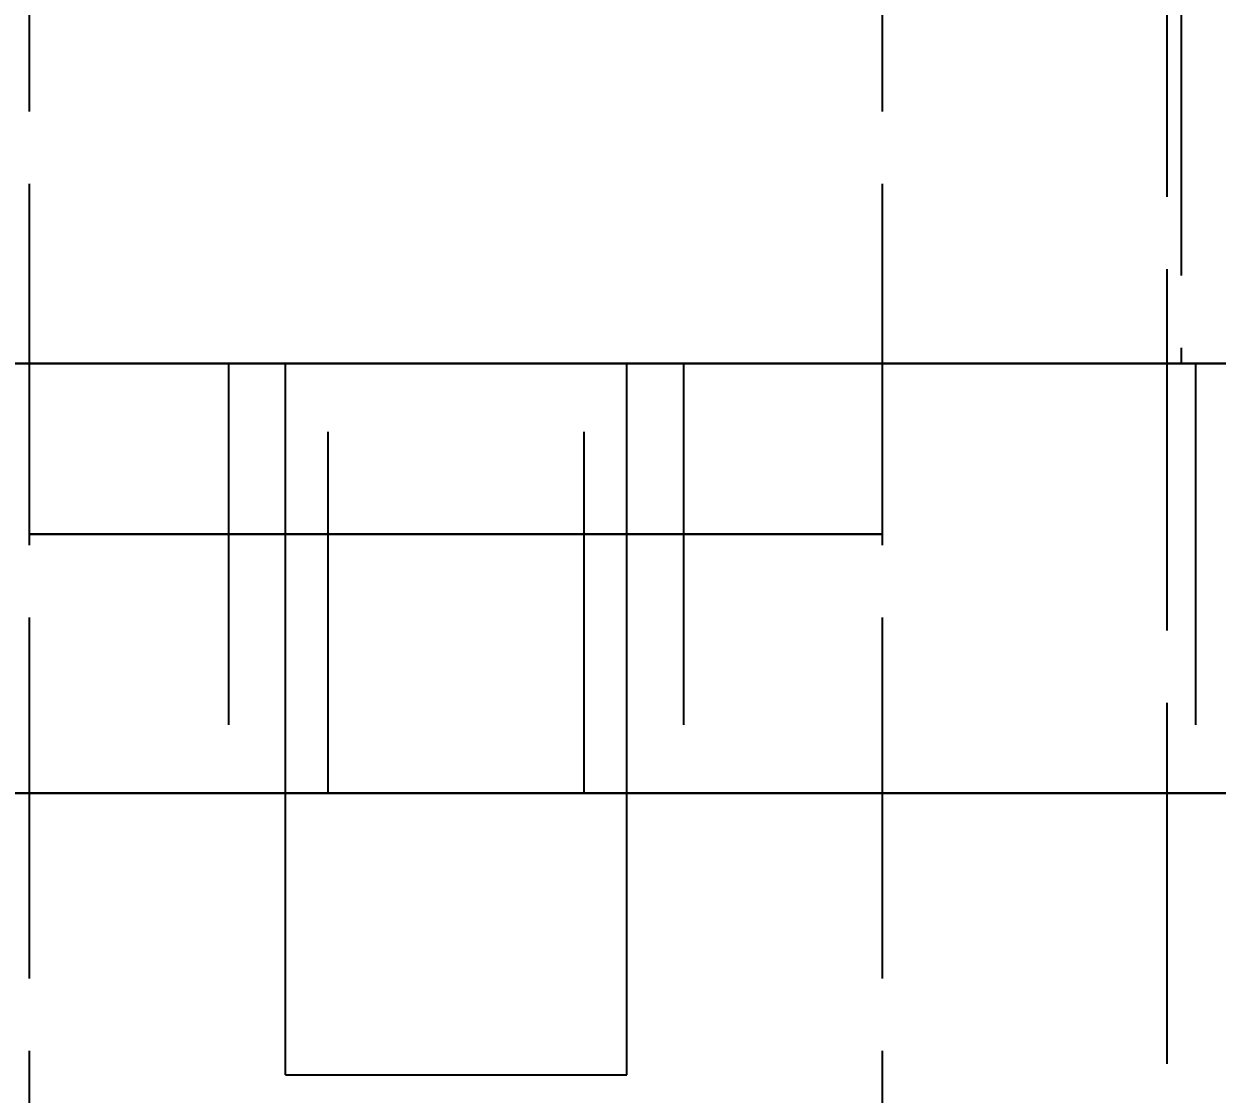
# Model space of a CAD drawing. Header units: millimetres. Extents: x -9 to 221, y -53 to 198.
# Drawn here: x 157.456 to 161.651, y -22.768 to -19.005 of the extents above; entities that cross this region are included whole.
import ezdxf

# ---------------------------------------------------------------- set-up
doc = ezdxf.new("R2010")
doc.units = ezdxf.units.MM
doc.linetypes.add('DASHED', pattern=[1.524, 1.27, -0.254])
for name, color, linetype in [('DIMS', 3, 'CONTINUOUS'), ('HIDDEN', 8, 'DASHED'), ('VISIBLE', 7, 'CONTINUOUS')]:
    doc.layers.add(name, color=color, linetype=linetype)
doc.styles.add('OpenSansCondensed-Light', font='OpenSansCondensed-Light.ttf')
doc.dimstyles.new('EZDXF', dxfattribs={"dimtxt": 0.25, "dimasz": 0.175, "dimexe": 0.375, "dimexo": 0.125, "dimgap": 0.1, "dimtad": 1, "dimlfac": 100, "dimzin": 12, "dimdsep": 46, "dimtxsty": 'OpenSansCondensed-Light', "dimblk": 'ARCHTICK', "dimcen": 2.5, "dimazin": 3, "dimtfac": 0.5, "dimtmove": 2, "dimatfit": 3})

# ---------------------------------------------------------------- blocks, each defined once
blk = doc.blocks.new('_ARCHTICK')
at = {"color": 0, "linetype": 'BYBLOCK', "const_width": 0.15}
blk.add_lwpolyline([(-0.5, -0.5), (0.5, 0.5)], dxfattribs=at)

msp = doc.modelspace()

# ---------------------------------------------------------------- linework, layer by layer
at = {"layer": 'HIDDEN'}
for points in [[(161.475, -25.71), (161.475, 31.6)], [(157.475, -25.41), (157.475, 31.3)], [(160.475, -25.41), (160.475, 31.3)], [(161.525, 27.1), (161.525, -20.2)], [(94.875, -20.2), (200.375, -20.2)], [(161.68135, -20.2), (161.50675, -20.2), (161.33214, -20.2), (161.15754, -20.2), (160.98294, -20.2), (160.80833, -20.2), (160.63373, -20.2), (160.45913, -20.2), (160.28452, -20.2), (160.10992, -20.2), (159.93532, -20.2), (159.76071, -20.2), (159.58611, -20.2), (159.41151, -20.2), (159.2369, -20.2), (159.0623, -20.2), (158.8877, -20.2), (158.7131, -20.2), (158.53849, -20.2), (158.36389, -20.2), (158.18929, -20.2), (158.01468, -20.2), (157.84008, -20.2), (157.66548, -20.2), (157.49087, -20.2), (157.31627, -20.2)], [(161.525, -20.2), (161.44405, -20.2), (161.3631, -20.2), (161.28214, -20.2), (161.20119, -20.2), (161.12024, -20.2), (161.03929, -20.2), (160.95833, -20.2), (160.87738, -20.2), (160.79643, -20.2), (160.71548, -20.2), (160.63452, -20.2), (160.55357, -20.2), (160.47262, -20.2), (160.39167, -20.2), (160.31071, -20.2), (160.22976, -20.2), (160.14881, -20.2), (160.06786, -20.2), (159.9869, -20.2), (159.90595, -20.2), (159.825, -20.2), (159.74405, -20.2), (159.6631, -20.2), (159.58214, -20.2), (159.50119, -20.2), (159.42024, -20.2), (159.33929, -20.2), (159.25833, -20.2), (159.17738, -20.2), (159.09643, -20.2), (159.01548, -20.2), (158.93452, -20.2), (158.85357, -20.2), (158.77262, -20.2), (158.69167, -20.2), (158.61071, -20.2), (158.52976, -20.2), (158.44881, -20.2), (158.36786, -20.2), (158.2869, -20.2), (158.20595, -20.2), (158.125, -20.2), (158.04405, -20.2), (157.9631, -20.2), (157.88214, -20.2), (157.80119, -20.2), (157.72024, -20.2), (157.63929, -20.2), (157.55833, -20.2), (157.47738, -20.2), (157.39643, -20.2)], [(157.40357, -20.2), (157.49087, -20.2), (157.57817, -20.2), (157.66548, -20.2), (157.75278, -20.2), (157.84008, -20.2), (157.92738, -20.2), (158.01468, -20.2), (158.10198, -20.2), (158.18929, -20.2), (158.27659, -20.2), (158.36389, -20.2), (158.45119, -20.2), (158.53849, -20.2), (158.62579, -20.2), (158.7131, -20.2), (158.8004, -20.2), (158.8877, -20.2), (158.975, -20.2)], [(161.67103, -20.2), (161.54563, -20.2), (161.42024, -20.2), (161.29484, -20.2), (161.16944, -20.2), (161.04405, -20.2), (160.91865, -20.2), (160.79325, -20.2), (160.66786, -20.2), (160.54246, -20.2), (160.41706, -20.2), (160.29167, -20.2), (160.16627, -20.2), (160.04087, -20.2), (159.91548, -20.2), (159.79008, -20.2), (159.66468, -20.2), (159.53929, -20.2), (159.41389, -20.2), (159.28849, -20.2), (159.1631, -20.2), (159.0377, -20.2), (158.9123, -20.2), (158.7869, -20.2), (158.66151, -20.2), (158.53611, -20.2), (158.41071, -20.2), (158.28532, -20.2), (158.15992, -20.2), (158.03452, -20.2), (157.90913, -20.2), (157.78373, -20.2), (157.65833, -20.2), (157.53294, -20.2), (157.40754, -20.2)], [(157.40754, -20.2), (157.47024, -20.2), (157.53294, -20.2), (157.59563, -20.2), (157.65833, -20.2), (157.72103, -20.2), (157.78373, -20.2), (157.84643, -20.2), (157.90913, -20.2), (157.97183, -20.2), (158.03452, -20.2), (158.09722, -20.2), (158.15992, -20.2), (158.22262, -20.2), (158.28532, -20.2), (158.34802, -20.2), (158.41071, -20.2), (158.47341, -20.2), (158.53611, -20.2), (158.59881, -20.2), (158.66151, -20.2), (158.72421, -20.2), (158.7869, -20.2), (158.8496, -20.2), (158.9123, -20.2), (158.975, -20.2)], [(157.4369, -20.2), (157.47738, -20.2), (157.51786, -20.2), (157.55833, -20.2), (157.59881, -20.2), (157.63929, -20.2), (157.67976, -20.2), (157.72024, -20.2), (157.76071, -20.2), (157.80119, -20.2), (157.84167, -20.2), (157.88214, -20.2), (157.92262, -20.2), (157.9631, -20.2), (158.00357, -20.2), (158.04405, -20.2), (158.08452, -20.2), (158.125, -20.2), (158.16548, -20.2), (158.20595, -20.2), (158.24643, -20.2), (158.2869, -20.2), (158.32738, -20.2), (158.36786, -20.2), (158.40833, -20.2), (158.44881, -20.2), (158.48929, -20.2), (158.52976, -20.2), (158.57024, -20.2), (158.61071, -20.2), (158.65119, -20.2), (158.69167, -20.2), (158.73214, -20.2), (158.77262, -20.2), (158.8131, -20.2), (158.85357, -20.2), (158.89405, -20.2), (158.93452, -20.2), (158.975, -20.2)], [(157.44802, -20.2), (157.53056, -20.2), (157.6131, -20.2), (157.69563, -20.2), (157.77817, -20.2), (157.86071, -20.2), (157.94325, -20.2), (158.02579, -20.2), (158.10833, -20.2), (158.19087, -20.2), (158.27341, -20.2), (158.35595, -20.2), (158.43849, -20.2), (158.52103, -20.2), (158.60357, -20.2), (158.68611, -20.2), (158.76865, -20.2), (158.85119, -20.2), (158.93373, -20.2), (159.01627, -20.2), (159.09881, -20.2), (159.18135, -20.2), (159.26389, -20.2), (159.34643, -20.2), (159.42897, -20.2), (159.51151, -20.2), (159.59405, -20.2), (159.67659, -20.2), (159.75913, -20.2), (159.84167, -20.2), (159.92421, -20.2), (160.00675, -20.2), (160.08929, -20.2), (160.17183, -20.2), (160.25437, -20.2), (160.3369, -20.2), (160.41944, -20.2), (160.50198, -20.2), (160.58452, -20.2), (160.66706, -20.2), (160.7496, -20.2), (160.83214, -20.2), (160.91468, -20.2), (160.99722, -20.2), (161.07976, -20.2), (161.1623, -20.2), (161.24484, -20.2), (161.32738, -20.2), (161.40992, -20.2), (161.49246, -20.2), (161.575, -20.2)], [(161.575, -20.2), (161.49246, -20.2), (161.40992, -20.2), (161.32738, -20.2), (161.24484, -20.2), (161.1623, -20.2), (161.07976, -20.2), (160.99722, -20.2), (160.91468, -20.2), (160.83214, -20.2), (160.7496, -20.2), (160.66706, -20.2), (160.58452, -20.2), (160.50198, -20.2), (160.41944, -20.2), (160.3369, -20.2), (160.25437, -20.2), (160.17183, -20.2), (160.08929, -20.2), (160.00675, -20.2), (159.92421, -20.2), (159.84167, -20.2), (159.75913, -20.2), (159.67659, -20.2), (159.59405, -20.2), (159.51151, -20.2), (159.42897, -20.2), (159.34643, -20.2), (159.26389, -20.2), (159.18135, -20.2), (159.09881, -20.2), (159.01627, -20.2), (158.93373, -20.2), (158.85119, -20.2), (158.76865, -20.2), (158.68611, -20.2), (158.60357, -20.2), (158.52103, -20.2), (158.43849, -20.2), (158.35595, -20.2), (158.27341, -20.2), (158.19087, -20.2), (158.10833, -20.2), (158.02579, -20.2), (157.94325, -20.2), (157.86071, -20.2), (157.77817, -20.2), (157.69563, -20.2), (157.6131, -20.2), (157.53056, -20.2), (157.44802, -20.2)], [(160.475, -20.2), (160.42738, -20.2), (160.37976, -20.2), (160.33214, -20.2), (160.28452, -20.2), (160.2369, -20.2), (160.18929, -20.2), (160.14167, -20.2), (160.09405, -20.2), (160.04643, -20.2), (159.99881, -20.2), (159.95119, -20.2), (159.90357, -20.2), (159.85595, -20.2), (159.80833, -20.2), (159.76071, -20.2), (159.7131, -20.2), (159.66548, -20.2), (159.61786, -20.2), (159.57024, -20.2), (159.52262, -20.2), (159.475, -20.2), (159.42738, -20.2), (159.37976, -20.2), (159.33214, -20.2), (159.28452, -20.2), (159.2369, -20.2), (159.18929, -20.2), (159.14167, -20.2), (159.09405, -20.2), (159.04643, -20.2), (158.99881, -20.2), (158.95119, -20.2), (158.90357, -20.2), (158.85595, -20.2), (158.80833, -20.2), (158.76071, -20.2), (158.7131, -20.2), (158.66548, -20.2), (158.61786, -20.2), (158.57024, -20.2), (158.52262, -20.2), (158.475, -20.2), (158.42738, -20.2), (158.37976, -20.2), (158.33214, -20.2), (158.28452, -20.2), (158.2369, -20.2), (158.18929, -20.2), (158.14167, -20.2), (158.09405, -20.2), (158.04643, -20.2), (157.99881, -20.2), (157.95119, -20.2), (157.90357, -20.2), (157.85595, -20.2), (157.80833, -20.2), (157.76071, -20.2), (157.7131, -20.2), (157.66548, -20.2), (157.61786, -20.2), (157.57024, -20.2), (157.52262, -20.2), (157.475, -20.2)], [(157.475, -20.2), (157.49881, -20.2), (157.52262, -20.2), (157.54643, -20.2), (157.57024, -20.2), (157.59405, -20.2), (157.61786, -20.2), (157.64167, -20.2), (157.66548, -20.2), (157.68929, -20.2), (157.7131, -20.2), (157.7369, -20.2), (157.76071, -20.2), (157.78452, -20.2), (157.80833, -20.2), (157.83214, -20.2), (157.85595, -20.2), (157.87976, -20.2), (157.90357, -20.2), (157.92738, -20.2), (157.95119, -20.2), (157.975, -20.2), (157.99881, -20.2), (158.02262, -20.2), (158.04643, -20.2), (158.07024, -20.2), (158.09405, -20.2), (158.11786, -20.2), (158.14167, -20.2), (158.16548, -20.2), (158.18929, -20.2), (158.2131, -20.2), (158.2369, -20.2), (158.26071, -20.2), (158.28452, -20.2), (158.30833, -20.2), (158.33214, -20.2), (158.35595, -20.2), (158.37976, -20.2), (158.40357, -20.2), (158.42738, -20.2), (158.45119, -20.2), (158.475, -20.2), (158.49881, -20.2), (158.52262, -20.2), (158.54643, -20.2), (158.57024, -20.2), (158.59405, -20.2), (158.61786, -20.2), (158.64167, -20.2), (158.66548, -20.2), (158.68929, -20.2), (158.7131, -20.2), (158.7369, -20.2), (158.76071, -20.2), (158.78452, -20.2), (158.80833, -20.2), (158.83214, -20.2), (158.85595, -20.2), (158.87976, -20.2), (158.90357, -20.2), (158.92738, -20.2), (158.95119, -20.2), (158.975, -20.2)], [(157.475, -20.8), (157.475, -20.2)], [(158.525, -20.2), (158.51944, -20.2), (158.51389, -20.2), (158.50833, -20.2), (158.50278, -20.2), (158.49722, -20.2), (158.49167, -20.2), (158.48611, -20.2), (158.48056, -20.2), (158.475, -20.2), (158.46944, -20.2), (158.46389, -20.2), (158.45833, -20.2), (158.45278, -20.2), (158.44722, -20.2), (158.44167, -20.2), (158.43611, -20.2), (158.43056, -20.2), (158.425, -20.2), (158.41944, -20.2), (158.41389, -20.2), (158.40833, -20.2), (158.40278, -20.2), (158.39722, -20.2), (158.39167, -20.2), (158.38611, -20.2), (158.38056, -20.2), (158.375, -20.2), (158.36944, -20.2), (158.36389, -20.2), (158.35833, -20.2), (158.35278, -20.2), (158.34722, -20.2), (158.34167, -20.2), (158.33611, -20.2), (158.33056, -20.2), (158.325, -20.2), (158.31944, -20.2), (158.31389, -20.2), (158.30833, -20.2), (158.30278, -20.2), (158.29722, -20.2), (158.29167, -20.2), (158.28611, -20.2), (158.28056, -20.2), (158.275, -20.2), (158.26944, -20.2), (158.26389, -20.2), (158.25833, -20.2), (158.25278, -20.2), (158.24722, -20.2), (158.24167, -20.2), (158.23611, -20.2), (158.23056, -20.2), (158.225, -20.2), (158.21944, -20.2), (158.21389, -20.2), (158.20833, -20.2), (158.20278, -20.2), (158.19722, -20.2), (158.19167, -20.2), (158.18611, -20.2), (158.18056, -20.2), (158.175, -20.2)], [(158.175, -20.2), (158.18056, -20.2), (158.18611, -20.2), (158.19167, -20.2), (158.19722, -20.2), (158.20278, -20.2), (158.20833, -20.2), (158.21389, -20.2), (158.21944, -20.2), (158.225, -20.2), (158.23056, -20.2), (158.23611, -20.2), (158.24167, -20.2), (158.24722, -20.2), (158.25278, -20.2), (158.25833, -20.2), (158.26389, -20.2), (158.26944, -20.2), (158.275, -20.2), (158.28056, -20.2), (158.28611, -20.2), (158.29167, -20.2), (158.29722, -20.2), (158.30278, -20.2), (158.30833, -20.2), (158.31389, -20.2), (158.31944, -20.2), (158.325, -20.2), (158.33056, -20.2), (158.33611, -20.2), (158.34167, -20.2), (158.34722, -20.2), (158.35278, -20.2), (158.35833, -20.2), (158.36389, -20.2), (158.36944, -20.2), (158.375, -20.2), (158.38056, -20.2), (158.38611, -20.2), (158.39167, -20.2), (158.39722, -20.2), (158.40278, -20.2), (158.40833, -20.2), (158.41389, -20.2), (158.41944, -20.2), (158.425, -20.2), (158.43056, -20.2), (158.43611, -20.2), (158.44167, -20.2), (158.44722, -20.2), (158.45278, -20.2), (158.45833, -20.2), (158.46389, -20.2), (158.46944, -20.2), (158.475, -20.2), (158.48056, -20.2), (158.48611, -20.2), (158.49167, -20.2), (158.49722, -20.2), (158.50278, -20.2), (158.50833, -20.2), (158.51389, -20.2), (158.51944, -20.2), (158.525, -20.2)], [(158.525, -20.2), (158.51944, -20.2), (158.51389, -20.2), (158.50833, -20.2), (158.50278, -20.2), (158.49722, -20.2), (158.49167, -20.2), (158.48611, -20.2), (158.48056, -20.2), (158.475, -20.2), (158.46944, -20.2), (158.46389, -20.2), (158.45833, -20.2), (158.45278, -20.2), (158.44722, -20.2), (158.44167, -20.2), (158.43611, -20.2), (158.43056, -20.2), (158.425, -20.2), (158.41944, -20.2), (158.41389, -20.2), (158.40833, -20.2), (158.40278, -20.2), (158.39722, -20.2), (158.39167, -20.2), (158.38611, -20.2), (158.38056, -20.2), (158.375, -20.2), (158.36944, -20.2), (158.36389, -20.2), (158.35833, -20.2), (158.35278, -20.2), (158.34722, -20.2), (158.34167, -20.2), (158.33611, -20.2), (158.33056, -20.2), (158.325, -20.2), (158.31944, -20.2), (158.31389, -20.2), (158.30833, -20.2), (158.30278, -20.2), (158.29722, -20.2), (158.29167, -20.2), (158.28611, -20.2), (158.28056, -20.2), (158.275, -20.2), (158.26944, -20.2), (158.26389, -20.2), (158.25833, -20.2), (158.25278, -20.2), (158.24722, -20.2), (158.24167, -20.2), (158.23611, -20.2), (158.23056, -20.2), (158.225, -20.2), (158.21944, -20.2), (158.21389, -20.2), (158.20833, -20.2), (158.20278, -20.2), (158.19722, -20.2), (158.19167, -20.2), (158.18611, -20.2), (158.18056, -20.2), (158.175, -20.2)], [(158.175, -20.2), (158.18056, -20.2), (158.18611, -20.2), (158.19167, -20.2), (158.19722, -20.2), (158.20278, -20.2), (158.20833, -20.2), (158.21389, -20.2), (158.21944, -20.2), (158.225, -20.2), (158.23056, -20.2), (158.23611, -20.2), (158.24167, -20.2), (158.24722, -20.2), (158.25278, -20.2), (158.25833, -20.2), (158.26389, -20.2), (158.26944, -20.2), (158.275, -20.2), (158.28056, -20.2), (158.28611, -20.2), (158.29167, -20.2), (158.29722, -20.2), (158.30278, -20.2), (158.30833, -20.2), (158.31389, -20.2), (158.31944, -20.2), (158.325, -20.2), (158.33056, -20.2), (158.33611, -20.2), (158.34167, -20.2), (158.34722, -20.2), (158.35278, -20.2), (158.35833, -20.2), (158.36389, -20.2), (158.36944, -20.2), (158.375, -20.2), (158.38056, -20.2), (158.38611, -20.2), (158.39167, -20.2), (158.39722, -20.2), (158.40278, -20.2), (158.40833, -20.2), (158.41389, -20.2), (158.41944, -20.2), (158.425, -20.2), (158.43056, -20.2), (158.43611, -20.2), (158.44167, -20.2), (158.44722, -20.2), (158.45278, -20.2), (158.45833, -20.2), (158.46389, -20.2), (158.46944, -20.2), (158.475, -20.2), (158.48056, -20.2), (158.48611, -20.2), (158.49167, -20.2), (158.49722, -20.2), (158.50278, -20.2), (158.50833, -20.2), (158.51389, -20.2), (158.51944, -20.2), (158.525, -20.2)], [(158.175, -20.2), (158.175, -21.71)], [(158.175, -20.2), (158.175, -21.71)], [(158.375, -20.2), (159.575, -20.2)], [(158.375, -20.2), (159.575, -20.2)], [(158.375, -20.2), (159.575, -20.2)], [(158.375, -20.2), (159.575, -20.2)], [(158.375, -22.7), (158.375, -20.2)], [(158.375, -22.7), (158.375, -20.2)], [(158.375, -22.7), (158.375, -20.2)], [(158.375, -21.71), (158.375, -20.2)], [(158.525, -20.2), (159.425, -20.2)], [(159.425, -20.2), (158.525, -20.2)], [(158.525, -20.2), (159.425, -20.2)], [(159.425, -20.2), (158.525, -20.2)], [(158.525, -21.71), (158.525, -20.2)], [(158.525, -21.71), (158.525, -20.2)], [(158.525, -21.71), (158.525, -20.2)], [(158.525, -21.71), (158.525, -20.2)], [(158.975, -20.2), (159.0623, -20.2), (159.1496, -20.2), (159.2369, -20.2), (159.32421, -20.2), (159.41151, -20.2), (159.49881, -20.2), (159.58611, -20.2), (159.67341, -20.2), (159.76071, -20.2), (159.84802, -20.2), (159.93532, -20.2), (160.02262, -20.2), (160.10992, -20.2), (160.19722, -20.2), (160.28452, -20.2), (160.37183, -20.2), (160.45913, -20.2), (160.54643, -20.2), (160.63373, -20.2), (160.72103, -20.2), (160.80833, -20.2), (160.89563, -20.2), (160.98294, -20.2), (161.07024, -20.2), (161.15754, -20.2), (161.24484, -20.2), (161.33214, -20.2), (161.41944, -20.2), (161.50675, -20.2), (161.59405, -20.2), (161.68135, -20.2)], [(158.975, -20.2), (158.99881, -20.2), (159.02262, -20.2), (159.04643, -20.2), (159.07024, -20.2), (159.09405, -20.2), (159.11786, -20.2), (159.14167, -20.2), (159.16548, -20.2), (159.18929, -20.2), (159.2131, -20.2), (159.2369, -20.2), (159.26071, -20.2), (159.28452, -20.2), (159.30833, -20.2), (159.33214, -20.2), (159.35595, -20.2), (159.37976, -20.2), (159.40357, -20.2), (159.42738, -20.2), (159.45119, -20.2), (159.475, -20.2), (159.49881, -20.2), (159.52262, -20.2), (159.54643, -20.2), (159.57024, -20.2), (159.59405, -20.2), (159.61786, -20.2), (159.64167, -20.2), (159.66548, -20.2), (159.68929, -20.2), (159.7131, -20.2), (159.7369, -20.2), (159.76071, -20.2), (159.78452, -20.2), (159.80833, -20.2), (159.83214, -20.2), (159.85595, -20.2), (159.87976, -20.2), (159.90357, -20.2), (159.92738, -20.2), (159.95119, -20.2), (159.975, -20.2), (159.99881, -20.2), (160.02262, -20.2), (160.04643, -20.2), (160.07024, -20.2), (160.09405, -20.2), (160.11786, -20.2), (160.14167, -20.2), (160.16548, -20.2), (160.18929, -20.2), (160.2131, -20.2), (160.2369, -20.2), (160.26071, -20.2), (160.28452, -20.2), (160.30833, -20.2), (160.33214, -20.2), (160.35595, -20.2), (160.37976, -20.2), (160.40357, -20.2), (160.42738, -20.2), (160.45119, -20.2), (160.475, -20.2)], [(158.975, -20.2), (159.01548, -20.2), (159.05595, -20.2), (159.09643, -20.2), (159.1369, -20.2), (159.17738, -20.2), (159.21786, -20.2), (159.25833, -20.2), (159.29881, -20.2), (159.33929, -20.2), (159.37976, -20.2), (159.42024, -20.2), (159.46071, -20.2), (159.50119, -20.2), (159.54167, -20.2), (159.58214, -20.2), (159.62262, -20.2), (159.6631, -20.2), (159.70357, -20.2), (159.74405, -20.2), (159.78452, -20.2), (159.825, -20.2), (159.86548, -20.2), (159.90595, -20.2), (159.94643, -20.2), (159.9869, -20.2), (160.02738, -20.2), (160.06786, -20.2), (160.10833, -20.2), (160.14881, -20.2), (160.18929, -20.2), (160.22976, -20.2), (160.27024, -20.2), (160.31071, -20.2), (160.35119, -20.2), (160.39167, -20.2), (160.43214, -20.2), (160.47262, -20.2), (160.5131, -20.2), (160.55357, -20.2), (160.59405, -20.2), (160.63452, -20.2), (160.675, -20.2), (160.71548, -20.2), (160.75595, -20.2), (160.79643, -20.2), (160.8369, -20.2), (160.87738, -20.2), (160.91786, -20.2), (160.95833, -20.2), (160.99881, -20.2), (161.03929, -20.2), (161.07976, -20.2), (161.12024, -20.2), (161.16071, -20.2), (161.20119, -20.2), (161.24167, -20.2), (161.28214, -20.2), (161.32262, -20.2), (161.3631, -20.2), (161.40357, -20.2), (161.44405, -20.2), (161.48452, -20.2), (161.525, -20.2)], [(158.975, -20.2), (159.0377, -20.2), (159.1004, -20.2), (159.1631, -20.2), (159.22579, -20.2), (159.28849, -20.2), (159.35119, -20.2), (159.41389, -20.2), (159.47659, -20.2), (159.53929, -20.2), (159.60198, -20.2), (159.66468, -20.2), (159.72738, -20.2), (159.79008, -20.2), (159.85278, -20.2), (159.91548, -20.2), (159.97817, -20.2), (160.04087, -20.2), (160.10357, -20.2), (160.16627, -20.2), (160.22897, -20.2), (160.29167, -20.2), (160.35437, -20.2), (160.41706, -20.2), (160.47976, -20.2), (160.54246, -20.2), (160.60516, -20.2), (160.66786, -20.2), (160.73056, -20.2), (160.79325, -20.2), (160.85595, -20.2), (160.91865, -20.2), (160.98135, -20.2), (161.04405, -20.2), (161.10675, -20.2), (161.16944, -20.2), (161.23214, -20.2), (161.29484, -20.2), (161.35754, -20.2), (161.42024, -20.2), (161.48294, -20.2), (161.54563, -20.2), (161.60833, -20.2), (161.67103, -20.2)], [(159.425, -20.2), (159.43056, -20.2), (159.43611, -20.2), (159.44167, -20.2), (159.44722, -20.2), (159.45278, -20.2), (159.45833, -20.2), (159.46389, -20.2), (159.46944, -20.2), (159.475, -20.2), (159.48056, -20.2), (159.48611, -20.2), (159.49167, -20.2), (159.49722, -20.2), (159.50278, -20.2), (159.50833, -20.2), (159.51389, -20.2), (159.51944, -20.2), (159.525, -20.2), (159.53056, -20.2), (159.53611, -20.2), (159.54167, -20.2), (159.54722, -20.2), (159.55278, -20.2), (159.55833, -20.2), (159.56389, -20.2), (159.56944, -20.2), (159.575, -20.2), (159.58056, -20.2), (159.58611, -20.2), (159.59167, -20.2), (159.59722, -20.2), (159.60278, -20.2), (159.60833, -20.2), (159.61389, -20.2), (159.61944, -20.2), (159.625, -20.2), (159.63056, -20.2), (159.63611, -20.2), (159.64167, -20.2), (159.64722, -20.2), (159.65278, -20.2), (159.65833, -20.2), (159.66389, -20.2), (159.66944, -20.2), (159.675, -20.2), (159.68056, -20.2), (159.68611, -20.2), (159.69167, -20.2), (159.69722, -20.2), (159.70278, -20.2), (159.70833, -20.2), (159.71389, -20.2), (159.71944, -20.2), (159.725, -20.2), (159.73056, -20.2), (159.73611, -20.2), (159.74167, -20.2), (159.74722, -20.2), (159.75278, -20.2), (159.75833, -20.2), (159.76389, -20.2), (159.76944, -20.2), (159.775, -20.2)], [(159.775, -20.2), (159.76944, -20.2), (159.76389, -20.2), (159.75833, -20.2), (159.75278, -20.2), (159.74722, -20.2), (159.74167, -20.2), (159.73611, -20.2), (159.73056, -20.2), (159.725, -20.2), (159.71944, -20.2), (159.71389, -20.2), (159.70833, -20.2), (159.70278, -20.2), (159.69722, -20.2), (159.69167, -20.2), (159.68611, -20.2), (159.68056, -20.2), (159.675, -20.2), (159.66944, -20.2), (159.66389, -20.2), (159.65833, -20.2), (159.65278, -20.2), (159.64722, -20.2), (159.64167, -20.2), (159.63611, -20.2), (159.63056, -20.2), (159.625, -20.2), (159.61944, -20.2), (159.61389, -20.2), (159.60833, -20.2), (159.60278, -20.2), (159.59722, -20.2), (159.59167, -20.2), (159.58611, -20.2), (159.58056, -20.2), (159.575, -20.2), (159.56944, -20.2), (159.56389, -20.2), (159.55833, -20.2), (159.55278, -20.2), (159.54722, -20.2), (159.54167, -20.2), (159.53611, -20.2), (159.53056, -20.2), (159.525, -20.2), (159.51944, -20.2), (159.51389, -20.2), (159.50833, -20.2), (159.50278, -20.2), (159.49722, -20.2), (159.49167, -20.2), (159.48611, -20.2), (159.48056, -20.2), (159.475, -20.2), (159.46944, -20.2), (159.46389, -20.2), (159.45833, -20.2), (159.45278, -20.2), (159.44722, -20.2), (159.44167, -20.2), (159.43611, -20.2), (159.43056, -20.2), (159.425, -20.2)], [(159.425, -20.2), (159.43056, -20.2), (159.43611, -20.2), (159.44167, -20.2), (159.44722, -20.2), (159.45278, -20.2), (159.45833, -20.2), (159.46389, -20.2), (159.46944, -20.2), (159.475, -20.2), (159.48056, -20.2), (159.48611, -20.2), (159.49167, -20.2), (159.49722, -20.2), (159.50278, -20.2), (159.50833, -20.2), (159.51389, -20.2), (159.51944, -20.2), (159.525, -20.2), (159.53056, -20.2), (159.53611, -20.2), (159.54167, -20.2), (159.54722, -20.2), (159.55278, -20.2), (159.55833, -20.2), (159.56389, -20.2), (159.56944, -20.2), (159.575, -20.2), (159.58056, -20.2), (159.58611, -20.2), (159.59167, -20.2), (159.59722, -20.2), (159.60278, -20.2), (159.60833, -20.2), (159.61389, -20.2), (159.61944, -20.2), (159.625, -20.2), (159.63056, -20.2), (159.63611, -20.2), (159.64167, -20.2), (159.64722, -20.2), (159.65278, -20.2), (159.65833, -20.2), (159.66389, -20.2), (159.66944, -20.2), (159.675, -20.2), (159.68056, -20.2), (159.68611, -20.2), (159.69167, -20.2), (159.69722, -20.2), (159.70278, -20.2), (159.70833, -20.2), (159.71389, -20.2), (159.71944, -20.2), (159.725, -20.2), (159.73056, -20.2), (159.73611, -20.2), (159.74167, -20.2), (159.74722, -20.2), (159.75278, -20.2), (159.75833, -20.2), (159.76389, -20.2), (159.76944, -20.2), (159.775, -20.2)], [(159.775, -20.2), (159.76944, -20.2), (159.76389, -20.2), (159.75833, -20.2), (159.75278, -20.2), (159.74722, -20.2), (159.74167, -20.2), (159.73611, -20.2), (159.73056, -20.2), (159.725, -20.2), (159.71944, -20.2), (159.71389, -20.2), (159.70833, -20.2), (159.70278, -20.2), (159.69722, -20.2), (159.69167, -20.2), (159.68611, -20.2), (159.68056, -20.2), (159.675, -20.2), (159.66944, -20.2), (159.66389, -20.2), (159.65833, -20.2), (159.65278, -20.2), (159.64722, -20.2), (159.64167, -20.2), (159.63611, -20.2), (159.63056, -20.2), (159.625, -20.2), (159.61944, -20.2), (159.61389, -20.2), (159.60833, -20.2), (159.60278, -20.2), (159.59722, -20.2), (159.59167, -20.2), (159.58611, -20.2), (159.58056, -20.2), (159.575, -20.2), (159.56944, -20.2), (159.56389, -20.2), (159.55833, -20.2), (159.55278, -20.2), (159.54722, -20.2), (159.54167, -20.2), (159.53611, -20.2), (159.53056, -20.2), (159.525, -20.2), (159.51944, -20.2), (159.51389, -20.2), (159.50833, -20.2), (159.50278, -20.2), (159.49722, -20.2), (159.49167, -20.2), (159.48611, -20.2), (159.48056, -20.2), (159.475, -20.2), (159.46944, -20.2), (159.46389, -20.2), (159.45833, -20.2), (159.45278, -20.2), (159.44722, -20.2), (159.44167, -20.2), (159.43611, -20.2), (159.43056, -20.2), (159.425, -20.2)], [(159.425, -21.71), (159.425, -20.2)], [(159.425, -21.71), (159.425, -20.2)], [(159.425, -21.71), (159.425, -20.2)], [(159.425, -21.71), (159.425, -20.2)], [(159.575, -22.7), (159.575, -20.2)], [(159.575, -22.7), (159.575, -20.2)], [(159.575, -22.7), (159.575, -20.2)], [(159.575, -21.71), (159.575, -20.2)], [(159.775, -20.2), (159.775, -21.71)], [(159.775, -20.2), (159.775, -21.71)], [(160.475, -20.8), (160.475, -20.2)], [(161.575, -20.2), (161.575, -21.71)], [(160.475, -20.8), (160.42738, -20.8), (160.37976, -20.8), (160.33214, -20.8), (160.28452, -20.8), (160.2369, -20.8), (160.18929, -20.8), (160.14167, -20.8), (160.09405, -20.8), (160.04643, -20.8), (159.99881, -20.8), (159.95119, -20.8), (159.90357, -20.8), (159.85595, -20.8), (159.80833, -20.8), (159.76071, -20.8), (159.7131, -20.8), (159.66548, -20.8), (159.61786, -20.8), (159.57024, -20.8), (159.52262, -20.8), (159.475, -20.8), (159.42738, -20.8), (159.37976, -20.8), (159.33214, -20.8), (159.28452, -20.8), (159.2369, -20.8), (159.18929, -20.8), (159.14167, -20.8), (159.09405, -20.8), (159.04643, -20.8), (158.99881, -20.8), (158.95119, -20.8), (158.90357, -20.8), (158.85595, -20.8), (158.80833, -20.8), (158.76071, -20.8), (158.7131, -20.8), (158.66548, -20.8), (158.61786, -20.8), (158.57024, -20.8), (158.52262, -20.8), (158.475, -20.8), (158.42738, -20.8), (158.37976, -20.8), (158.33214, -20.8), (158.28452, -20.8), (158.2369, -20.8), (158.18929, -20.8), (158.14167, -20.8), (158.09405, -20.8), (158.04643, -20.8), (157.99881, -20.8), (157.95119, -20.8), (157.90357, -20.8), (157.85595, -20.8), (157.80833, -20.8), (157.76071, -20.8), (157.7131, -20.8), (157.66548, -20.8), (157.61786, -20.8), (157.57024, -20.8), (157.52262, -20.8), (157.475, -20.8)], [(157.475, -20.8), (157.49881, -20.8), (157.52262, -20.8), (157.54643, -20.8), (157.57024, -20.8), (157.59405, -20.8), (157.61786, -20.8), (157.64167, -20.8), (157.66548, -20.8), (157.68929, -20.8), (157.7131, -20.8), (157.7369, -20.8), (157.76071, -20.8), (157.78452, -20.8), (157.80833, -20.8), (157.83214, -20.8), (157.85595, -20.8), (157.87976, -20.8), (157.90357, -20.8), (157.92738, -20.8), (157.95119, -20.8), (157.975, -20.8), (157.99881, -20.8), (158.02262, -20.8), (158.04643, -20.8), (158.07024, -20.8), (158.09405, -20.8), (158.11786, -20.8), (158.14167, -20.8), (158.16548, -20.8), (158.18929, -20.8), (158.2131, -20.8), (158.2369, -20.8), (158.26071, -20.8), (158.28452, -20.8), (158.30833, -20.8), (158.33214, -20.8), (158.35595, -20.8), (158.37976, -20.8), (158.40357, -20.8), (158.42738, -20.8), (158.45119, -20.8), (158.475, -20.8), (158.49881, -20.8), (158.52262, -20.8), (158.54643, -20.8), (158.57024, -20.8), (158.59405, -20.8), (158.61786, -20.8), (158.64167, -20.8), (158.66548, -20.8), (158.68929, -20.8), (158.7131, -20.8), (158.7369, -20.8), (158.76071, -20.8), (158.78452, -20.8), (158.80833, -20.8), (158.83214, -20.8), (158.85595, -20.8), (158.87976, -20.8), (158.90357, -20.8), (158.92738, -20.8), (158.95119, -20.8), (158.975, -20.8)], [(158.975, -20.8), (158.99881, -20.8), (159.02262, -20.8), (159.04643, -20.8), (159.07024, -20.8), (159.09405, -20.8), (159.11786, -20.8), (159.14167, -20.8), (159.16548, -20.8), (159.18929, -20.8), (159.2131, -20.8), (159.2369, -20.8), (159.26071, -20.8), (159.28452, -20.8), (159.30833, -20.8), (159.33214, -20.8), (159.35595, -20.8), (159.37976, -20.8), (159.40357, -20.8), (159.42738, -20.8), (159.45119, -20.8), (159.475, -20.8), (159.49881, -20.8), (159.52262, -20.8), (159.54643, -20.8), (159.57024, -20.8), (159.59405, -20.8), (159.61786, -20.8), (159.64167, -20.8), (159.66548, -20.8), (159.68929, -20.8), (159.7131, -20.8), (159.7369, -20.8), (159.76071, -20.8), (159.78452, -20.8), (159.80833, -20.8), (159.83214, -20.8), (159.85595, -20.8), (159.87976, -20.8), (159.90357, -20.8), (159.92738, -20.8), (159.95119, -20.8), (159.975, -20.8), (159.99881, -20.8), (160.02262, -20.8), (160.04643, -20.8), (160.07024, -20.8), (160.09405, -20.8), (160.11786, -20.8), (160.14167, -20.8), (160.16548, -20.8), (160.18929, -20.8), (160.2131, -20.8), (160.2369, -20.8), (160.26071, -20.8), (160.28452, -20.8), (160.30833, -20.8), (160.33214, -20.8), (160.35595, -20.8), (160.37976, -20.8), (160.40357, -20.8), (160.42738, -20.8), (160.45119, -20.8), (160.475, -20.8)], [(94.875, -21.71), (200.375, -21.71)], [(150.225, -21.71), (167.725, -21.71)], [(150.225, -21.71), (167.725, -21.71)], [(161.475, -21.71), (161.39563, -21.71), (161.31627, -21.71), (161.2369, -21.71), (161.15754, -21.71), (161.07817, -21.71), (160.99881, -21.71), (160.91944, -21.71), (160.84008, -21.71), (160.76071, -21.71), (160.68135, -21.71), (160.60198, -21.71), (160.52262, -21.71), (160.44325, -21.71), (160.36389, -21.71), (160.28452, -21.71), (160.20516, -21.71), (160.12579, -21.71), (160.04643, -21.71), (159.96706, -21.71), (159.8877, -21.71), (159.80833, -21.71), (159.72897, -21.71), (159.6496, -21.71), (159.57024, -21.71), (159.49087, -21.71), (159.41151, -21.71), (159.33214, -21.71), (159.25278, -21.71), (159.17341, -21.71), (159.09405, -21.71), (159.01468, -21.71), (158.93532, -21.71), (158.85595, -21.71), (158.77659, -21.71), (158.69722, -21.71), (158.61786, -21.71), (158.53849, -21.71), (158.45913, -21.71), (158.37976, -21.71), (158.3004, -21.71), (158.22103, -21.71), (158.14167, -21.71), (158.0623, -21.71), (157.98294, -21.71), (157.90357, -21.71), (157.82421, -21.71), (157.74484, -21.71), (157.66548, -21.71), (157.58611, -21.71), (157.50675, -21.71), (157.42738, -21.71)], [(157.42738, -21.71), (157.46706, -21.71), (157.50675, -21.71), (157.54643, -21.71), (157.58611, -21.71), (157.62579, -21.71), (157.66548, -21.71), (157.70516, -21.71), (157.74484, -21.71), (157.78452, -21.71), (157.82421, -21.71), (157.86389, -21.71), (157.90357, -21.71), (157.94325, -21.71), (157.98294, -21.71), (158.02262, -21.71), (158.0623, -21.71), (158.10198, -21.71), (158.14167, -21.71), (158.18135, -21.71), (158.22103, -21.71), (158.26071, -21.71), (158.3004, -21.71), (158.34008, -21.71), (158.37976, -21.71), (158.41944, -21.71), (158.45913, -21.71), (158.49881, -21.71), (158.53849, -21.71), (158.57817, -21.71), (158.61786, -21.71), (158.65754, -21.71), (158.69722, -21.71), (158.7369, -21.71), (158.77659, -21.71), (158.81627, -21.71), (158.85595, -21.71), (158.89563, -21.71), (158.93532, -21.71), (158.975, -21.71)], [(157.44802, -21.71), (157.53056, -21.71), (157.6131, -21.71), (157.69563, -21.71), (157.77817, -21.71), (157.86071, -21.71), (157.94325, -21.71), (158.02579, -21.71), (158.10833, -21.71), (158.19087, -21.71), (158.27341, -21.71), (158.35595, -21.71), (158.43849, -21.71), (158.52103, -21.71), (158.60357, -21.71), (158.68611, -21.71), (158.76865, -21.71), (158.85119, -21.71), (158.93373, -21.71), (159.01627, -21.71), (159.09881, -21.71), (159.18135, -21.71), (159.26389, -21.71), (159.34643, -21.71), (159.42897, -21.71), (159.51151, -21.71), (159.59405, -21.71), (159.67659, -21.71), (159.75913, -21.71), (159.84167, -21.71), (159.92421, -21.71), (160.00675, -21.71), (160.08929, -21.71), (160.17183, -21.71), (160.25437, -21.71), (160.3369, -21.71), (160.41944, -21.71), (160.50198, -21.71), (160.58452, -21.71), (160.66706, -21.71), (160.7496, -21.71), (160.83214, -21.71), (160.91468, -21.71), (160.99722, -21.71), (161.07976, -21.71), (161.1623, -21.71), (161.24484, -21.71), (161.32738, -21.71), (161.40992, -21.71), (161.49246, -21.71), (161.575, -21.71)], [(161.575, -21.71), (161.49246, -21.71), (161.40992, -21.71), (161.32738, -21.71), (161.24484, -21.71), (161.1623, -21.71), (161.07976, -21.71), (160.99722, -21.71), (160.91468, -21.71), (160.83214, -21.71), (160.7496, -21.71), (160.66706, -21.71), (160.58452, -21.71), (160.50198, -21.71), (160.41944, -21.71), (160.3369, -21.71), (160.25437, -21.71), (160.17183, -21.71), (160.08929, -21.71), (160.00675, -21.71), (159.92421, -21.71), (159.84167, -21.71), (159.75913, -21.71), (159.67659, -21.71), (159.59405, -21.71), (159.51151, -21.71), (159.42897, -21.71), (159.34643, -21.71), (159.26389, -21.71), (159.18135, -21.71), (159.09881, -21.71), (159.01627, -21.71), (158.93373, -21.71), (158.85119, -21.71), (158.76865, -21.71), (158.68611, -21.71), (158.60357, -21.71), (158.52103, -21.71), (158.43849, -21.71), (158.35595, -21.71), (158.27341, -21.71), (158.19087, -21.71), (158.10833, -21.71), (158.02579, -21.71), (157.94325, -21.71), (157.86071, -21.71), (157.77817, -21.71), (157.69563, -21.71), (157.6131, -21.71), (157.53056, -21.71), (157.44802, -21.71)], [(158.525, -21.71), (158.51944, -21.71), (158.51389, -21.71), (158.50833, -21.71), (158.50278, -21.71), (158.49722, -21.71), (158.49167, -21.71), (158.48611, -21.71), (158.48056, -21.71), (158.475, -21.71), (158.46944, -21.71), (158.46389, -21.71), (158.45833, -21.71), (158.45278, -21.71), (158.44722, -21.71), (158.44167, -21.71), (158.43611, -21.71), (158.43056, -21.71), (158.425, -21.71), (158.41944, -21.71), (158.41389, -21.71), (158.40833, -21.71), (158.40278, -21.71), (158.39722, -21.71), (158.39167, -21.71), (158.38611, -21.71), (158.38056, -21.71), (158.375, -21.71), (158.36944, -21.71), (158.36389, -21.71), (158.35833, -21.71), (158.35278, -21.71), (158.34722, -21.71), (158.34167, -21.71), (158.33611, -21.71), (158.33056, -21.71), (158.325, -21.71), (158.31944, -21.71), (158.31389, -21.71), (158.30833, -21.71), (158.30278, -21.71), (158.29722, -21.71), (158.29167, -21.71), (158.28611, -21.71), (158.28056, -21.71), (158.275, -21.71), (158.26944, -21.71), (158.26389, -21.71), (158.25833, -21.71), (158.25278, -21.71), (158.24722, -21.71), (158.24167, -21.71), (158.23611, -21.71), (158.23056, -21.71), (158.225, -21.71), (158.21944, -21.71), (158.21389, -21.71), (158.20833, -21.71), (158.20278, -21.71), (158.19722, -21.71), (158.19167, -21.71), (158.18611, -21.71), (158.18056, -21.71), (158.175, -21.71)], [(158.175, -21.71), (158.18056, -21.71), (158.18611, -21.71), (158.19167, -21.71), (158.19722, -21.71), (158.20278, -21.71), (158.20833, -21.71), (158.21389, -21.71), (158.21944, -21.71), (158.225, -21.71), (158.23056, -21.71), (158.23611, -21.71), (158.24167, -21.71), (158.24722, -21.71), (158.25278, -21.71), (158.25833, -21.71), (158.26389, -21.71), (158.26944, -21.71), (158.275, -21.71), (158.28056, -21.71), (158.28611, -21.71), (158.29167, -21.71), (158.29722, -21.71), (158.30278, -21.71), (158.30833, -21.71), (158.31389, -21.71), (158.31944, -21.71), (158.325, -21.71), (158.33056, -21.71), (158.33611, -21.71), (158.34167, -21.71), (158.34722, -21.71), (158.35278, -21.71), (158.35833, -21.71), (158.36389, -21.71), (158.36944, -21.71), (158.375, -21.71), (158.38056, -21.71), (158.38611, -21.71), (158.39167, -21.71), (158.39722, -21.71), (158.40278, -21.71), (158.40833, -21.71), (158.41389, -21.71), (158.41944, -21.71), (158.425, -21.71), (158.43056, -21.71), (158.43611, -21.71), (158.44167, -21.71), (158.44722, -21.71), (158.45278, -21.71), (158.45833, -21.71), (158.46389, -21.71), (158.46944, -21.71), (158.475, -21.71), (158.48056, -21.71), (158.48611, -21.71), (158.49167, -21.71), (158.49722, -21.71), (158.50278, -21.71), (158.50833, -21.71), (158.51389, -21.71), (158.51944, -21.71), (158.525, -21.71)], [(158.525, -21.71), (158.51944, -21.71), (158.51389, -21.71), (158.50833, -21.71), (158.50278, -21.71), (158.49722, -21.71), (158.49167, -21.71), (158.48611, -21.71), (158.48056, -21.71), (158.475, -21.71), (158.46944, -21.71), (158.46389, -21.71), (158.45833, -21.71), (158.45278, -21.71), (158.44722, -21.71), (158.44167, -21.71), (158.43611, -21.71), (158.43056, -21.71), (158.425, -21.71), (158.41944, -21.71), (158.41389, -21.71), (158.40833, -21.71), (158.40278, -21.71), (158.39722, -21.71), (158.39167, -21.71), (158.38611, -21.71), (158.38056, -21.71), (158.375, -21.71), (158.36944, -21.71), (158.36389, -21.71), (158.35833, -21.71), (158.35278, -21.71), (158.34722, -21.71), (158.34167, -21.71), (158.33611, -21.71), (158.33056, -21.71), (158.325, -21.71), (158.31944, -21.71), (158.31389, -21.71), (158.30833, -21.71), (158.30278, -21.71), (158.29722, -21.71), (158.29167, -21.71), (158.28611, -21.71), (158.28056, -21.71), (158.275, -21.71), (158.26944, -21.71), (158.26389, -21.71), (158.25833, -21.71), (158.25278, -21.71), (158.24722, -21.71), (158.24167, -21.71), (158.23611, -21.71), (158.23056, -21.71), (158.225, -21.71), (158.21944, -21.71), (158.21389, -21.71), (158.20833, -21.71), (158.20278, -21.71), (158.19722, -21.71), (158.19167, -21.71), (158.18611, -21.71), (158.18056, -21.71), (158.175, -21.71)], [(158.175, -21.71), (158.18056, -21.71), (158.18611, -21.71), (158.19167, -21.71), (158.19722, -21.71), (158.20278, -21.71), (158.20833, -21.71), (158.21389, -21.71), (158.21944, -21.71), (158.225, -21.71), (158.23056, -21.71), (158.23611, -21.71), (158.24167, -21.71), (158.24722, -21.71), (158.25278, -21.71), (158.25833, -21.71), (158.26389, -21.71), (158.26944, -21.71), (158.275, -21.71), (158.28056, -21.71), (158.28611, -21.71), (158.29167, -21.71), (158.29722, -21.71), (158.30278, -21.71), (158.30833, -21.71), (158.31389, -21.71), (158.31944, -21.71), (158.325, -21.71), (158.33056, -21.71), (158.33611, -21.71), (158.34167, -21.71), (158.34722, -21.71), (158.35278, -21.71), (158.35833, -21.71), (158.36389, -21.71), (158.36944, -21.71), (158.375, -21.71), (158.38056, -21.71), (158.38611, -21.71), (158.39167, -21.71), (158.39722, -21.71), (158.40278, -21.71), (158.40833, -21.71), (158.41389, -21.71), (158.41944, -21.71), (158.425, -21.71), (158.43056, -21.71), (158.43611, -21.71), (158.44167, -21.71), (158.44722, -21.71), (158.45278, -21.71), (158.45833, -21.71), (158.46389, -21.71), (158.46944, -21.71), (158.475, -21.71), (158.48056, -21.71), (158.48611, -21.71), (158.49167, -21.71), (158.49722, -21.71), (158.50278, -21.71), (158.50833, -21.71), (158.51389, -21.71), (158.51944, -21.71), (158.525, -21.71)], [(158.525, -21.71), (159.425, -21.71)], [(159.425, -21.71), (158.525, -21.71)], [(158.525, -21.71), (159.425, -21.71)], [(159.425, -21.71), (158.525, -21.71)], [(158.975, -21.71), (159.01468, -21.71), (159.05437, -21.71), (159.09405, -21.71), (159.13373, -21.71), (159.17341, -21.71), (159.2131, -21.71), (159.25278, -21.71), (159.29246, -21.71), (159.33214, -21.71), (159.37183, -21.71), (159.41151, -21.71), (159.45119, -21.71), (159.49087, -21.71), (159.53056, -21.71), (159.57024, -21.71), (159.60992, -21.71), (159.6496, -21.71), (159.68929, -21.71), (159.72897, -21.71), (159.76865, -21.71), (159.80833, -21.71), (159.84802, -21.71), (159.8877, -21.71), (159.92738, -21.71), (159.96706, -21.71), (160.00675, -21.71), (160.04643, -21.71), (160.08611, -21.71), (160.12579, -21.71), (160.16548, -21.71), (160.20516, -21.71), (160.24484, -21.71), (160.28452, -21.71), (160.32421, -21.71), (160.36389, -21.71), (160.40357, -21.71), (160.44325, -21.71), (160.48294, -21.71), (160.52262, -21.71), (160.5623, -21.71), (160.60198, -21.71), (160.64167, -21.71), (160.68135, -21.71), (160.72103, -21.71), (160.76071, -21.71), (160.8004, -21.71), (160.84008, -21.71), (160.87976, -21.71), (160.91944, -21.71), (160.95913, -21.71), (160.99881, -21.71), (161.03849, -21.71), (161.07817, -21.71), (161.11786, -21.71), (161.15754, -21.71), (161.19722, -21.71), (161.2369, -21.71), (161.27659, -21.71), (161.31627, -21.71), (161.35595, -21.71), (161.39563, -21.71), (161.43532, -21.71), (161.475, -21.71)], [(159.425, -21.71), (159.43056, -21.71), (159.43611, -21.71), (159.44167, -21.71), (159.44722, -21.71), (159.45278, -21.71), (159.45833, -21.71), (159.46389, -21.71), (159.46944, -21.71), (159.475, -21.71), (159.48056, -21.71), (159.48611, -21.71), (159.49167, -21.71), (159.49722, -21.71), (159.50278, -21.71), (159.50833, -21.71), (159.51389, -21.71), (159.51944, -21.71), (159.525, -21.71), (159.53056, -21.71), (159.53611, -21.71), (159.54167, -21.71), (159.54722, -21.71), (159.55278, -21.71), (159.55833, -21.71), (159.56389, -21.71), (159.56944, -21.71), (159.575, -21.71), (159.58056, -21.71), (159.58611, -21.71), (159.59167, -21.71), (159.59722, -21.71), (159.60278, -21.71), (159.60833, -21.71), (159.61389, -21.71), (159.61944, -21.71), (159.625, -21.71), (159.63056, -21.71), (159.63611, -21.71), (159.64167, -21.71), (159.64722, -21.71), (159.65278, -21.71), (159.65833, -21.71), (159.66389, -21.71), (159.66944, -21.71), (159.675, -21.71), (159.68056, -21.71), (159.68611, -21.71), (159.69167, -21.71), (159.69722, -21.71), (159.70278, -21.71), (159.70833, -21.71), (159.71389, -21.71), (159.71944, -21.71), (159.725, -21.71), (159.73056, -21.71), (159.73611, -21.71), (159.74167, -21.71), (159.74722, -21.71), (159.75278, -21.71), (159.75833, -21.71), (159.76389, -21.71), (159.76944, -21.71), (159.775, -21.71)], [(159.775, -21.71), (159.76944, -21.71), (159.76389, -21.71), (159.75833, -21.71), (159.75278, -21.71), (159.74722, -21.71), (159.74167, -21.71), (159.73611, -21.71), (159.73056, -21.71), (159.725, -21.71), (159.71944, -21.71), (159.71389, -21.71), (159.70833, -21.71), (159.70278, -21.71), (159.69722, -21.71), (159.69167, -21.71), (159.68611, -21.71), (159.68056, -21.71), (159.675, -21.71), (159.66944, -21.71), (159.66389, -21.71), (159.65833, -21.71), (159.65278, -21.71), (159.64722, -21.71), (159.64167, -21.71), (159.63611, -21.71), (159.63056, -21.71), (159.625, -21.71), (159.61944, -21.71), (159.61389, -21.71), (159.60833, -21.71), (159.60278, -21.71), (159.59722, -21.71), (159.59167, -21.71), (159.58611, -21.71), (159.58056, -21.71), (159.575, -21.71), (159.56944, -21.71), (159.56389, -21.71), (159.55833, -21.71), (159.55278, -21.71), (159.54722, -21.71), (159.54167, -21.71), (159.53611, -21.71), (159.53056, -21.71), (159.525, -21.71), (159.51944, -21.71), (159.51389, -21.71), (159.50833, -21.71), (159.50278, -21.71), (159.49722, -21.71), (159.49167, -21.71), (159.48611, -21.71), (159.48056, -21.71), (159.475, -21.71), (159.46944, -21.71), (159.46389, -21.71), (159.45833, -21.71), (159.45278, -21.71), (159.44722, -21.71), (159.44167, -21.71), (159.43611, -21.71), (159.43056, -21.71), (159.425, -21.71)], [(159.425, -21.71), (159.43056, -21.71), (159.43611, -21.71), (159.44167, -21.71), (159.44722, -21.71), (159.45278, -21.71), (159.45833, -21.71), (159.46389, -21.71), (159.46944, -21.71), (159.475, -21.71), (159.48056, -21.71), (159.48611, -21.71), (159.49167, -21.71), (159.49722, -21.71), (159.50278, -21.71), (159.50833, -21.71), (159.51389, -21.71), (159.51944, -21.71), (159.525, -21.71), (159.53056, -21.71), (159.53611, -21.71), (159.54167, -21.71), (159.54722, -21.71), (159.55278, -21.71), (159.55833, -21.71), (159.56389, -21.71), (159.56944, -21.71), (159.575, -21.71), (159.58056, -21.71), (159.58611, -21.71), (159.59167, -21.71), (159.59722, -21.71), (159.60278, -21.71), (159.60833, -21.71), (159.61389, -21.71), (159.61944, -21.71), (159.625, -21.71), (159.63056, -21.71), (159.63611, -21.71), (159.64167, -21.71), (159.64722, -21.71), (159.65278, -21.71), (159.65833, -21.71), (159.66389, -21.71), (159.66944, -21.71), (159.675, -21.71), (159.68056, -21.71), (159.68611, -21.71), (159.69167, -21.71), (159.69722, -21.71), (159.70278, -21.71), (159.70833, -21.71), (159.71389, -21.71), (159.71944, -21.71), (159.725, -21.71), (159.73056, -21.71), (159.73611, -21.71), (159.74167, -21.71), (159.74722, -21.71), (159.75278, -21.71), (159.75833, -21.71), (159.76389, -21.71), (159.76944, -21.71), (159.775, -21.71)], [(159.775, -21.71), (159.76944, -21.71), (159.76389, -21.71), (159.75833, -21.71), (159.75278, -21.71), (159.74722, -21.71), (159.74167, -21.71), (159.73611, -21.71), (159.73056, -21.71), (159.725, -21.71), (159.71944, -21.71), (159.71389, -21.71), (159.70833, -21.71), (159.70278, -21.71), (159.69722, -21.71), (159.69167, -21.71), (159.68611, -21.71), (159.68056, -21.71), (159.675, -21.71), (159.66944, -21.71), (159.66389, -21.71), (159.65833, -21.71), (159.65278, -21.71), (159.64722, -21.71), (159.64167, -21.71), (159.63611, -21.71), (159.63056, -21.71), (159.625, -21.71), (159.61944, -21.71), (159.61389, -21.71), (159.60833, -21.71), (159.60278, -21.71), (159.59722, -21.71), (159.59167, -21.71), (159.58611, -21.71), (159.58056, -21.71), (159.575, -21.71), (159.56944, -21.71), (159.56389, -21.71), (159.55833, -21.71), (159.55278, -21.71), (159.54722, -21.71), (159.54167, -21.71), (159.53611, -21.71), (159.53056, -21.71), (159.525, -21.71), (159.51944, -21.71), (159.51389, -21.71), (159.50833, -21.71), (159.50278, -21.71), (159.49722, -21.71), (159.49167, -21.71), (159.48611, -21.71), (159.48056, -21.71), (159.475, -21.71), (159.46944, -21.71), (159.46389, -21.71), (159.45833, -21.71), (159.45278, -21.71), (159.44722, -21.71), (159.44167, -21.71), (159.43611, -21.71), (159.43056, -21.71), (159.425, -21.71)], [(161.475, -25.71), (161.475, -21.71)], [(158.375, -22.7), (159.575, -22.7)], [(158.375, -22.7), (159.575, -22.7)], [(158.375, -22.7), (159.575, -22.7)]]:
    msp.add_lwpolyline(points, dxfattribs=at)
at = {"layer": 'VISIBLE'}
for points in [[(200.375, -20.2), (94.875, -20.2)], [(200.375, -21.71), (94.875, -21.71)], [(158.375, -22.7), (158.375, -21.71)], [(159.575, -22.7), (159.575, -21.71)], [(158.375, -22.7), (159.575, -22.7)]]:
    msp.add_lwpolyline(points, dxfattribs=at)

# ---------------------------------------------------------------- dimensions: what is measured, and where the dimension line sits
at = {"layer": 'DIMS'}
msp.add_linear_dim(base=(93.875, -52.71), p1=(93.875, -21.71), p2=(201.375, -21.71), dimstyle='EZDXF', override={"dimtxt": 1.6, "dimasz": 1, "dimexe": 0.6, "dimexo": 0.5, "dimdec": 2}, dxfattribs=at).render()

doc.saveas('drawing.dxf')
